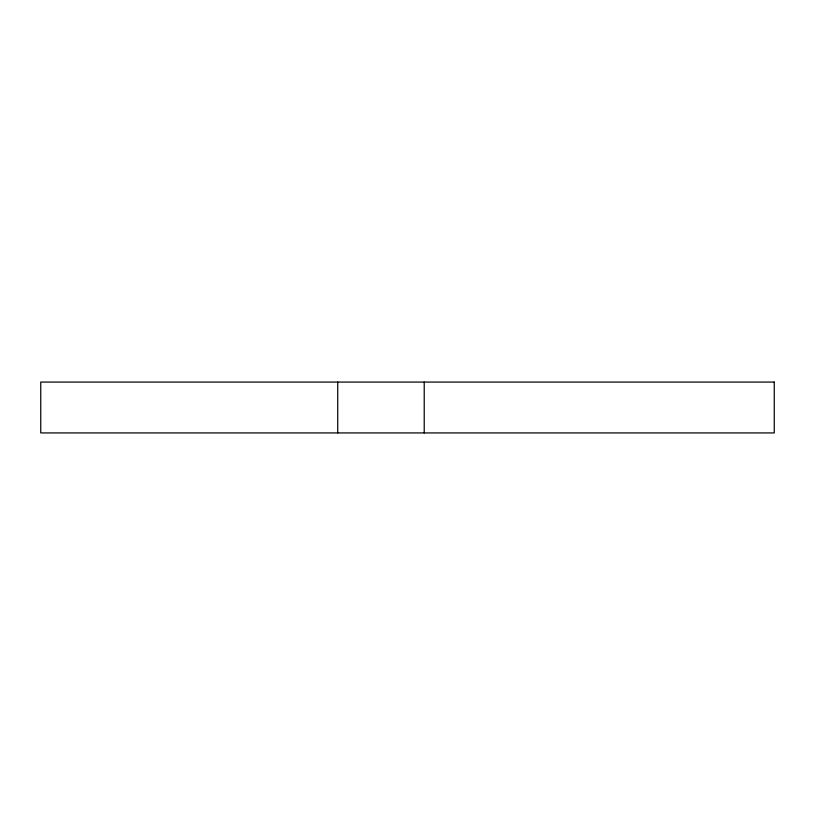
<?xml version="1.0" encoding="UTF-8"?>
<svg xmlns="http://www.w3.org/2000/svg" width="815" height="815" viewBox="0 0 815 815"><rect width="100%" height="100%" fill="white"/><g stroke="black" fill="none" stroke-linecap="round" stroke-linejoin="round"><path stroke-width="1.22" d="M424.218 382.072L424.218 432.928M337.726 382.072L337.726 432.928M774.25 382.072L40.75 382.072L40.75 432.928L774.25 432.928L774.25 382.072"/></g></svg>
